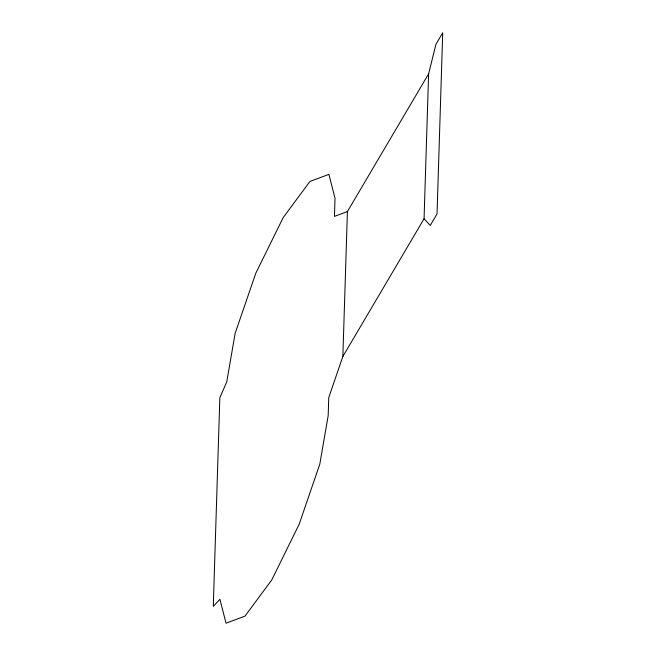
<?xml version="1.0" encoding="UTF-8"?>
<svg xmlns="http://www.w3.org/2000/svg" width="656" height="656" viewBox="0 0 656 656"><rect width="100%" height="100%" fill="white"/><g stroke="black" fill="none" stroke-linecap="round" stroke-linejoin="round"><path stroke-width="0.98" d="M347.409 211.568L334.445 216.373L335.019 198.292L328.902 174.365L309.919 181.45L283.154 217.644L255.783 273.249L235.135 333.379L226.746 381.907L219.842 397.725L213.282 606.398L219.916 599.272L226.025 623.2L245.008 616.115L271.773 579.92L299.144 524.316L319.792 464.194L328.18 415.666L328.754 397.585L342.858 356.487L347.409 211.568L428.614 73.866L435.953 44.272L442.718 32.8L437.027 213.938L430.254 225.418L424.063 218.776L428.614 73.866M342.858 356.487L424.063 218.776"/></g></svg>
